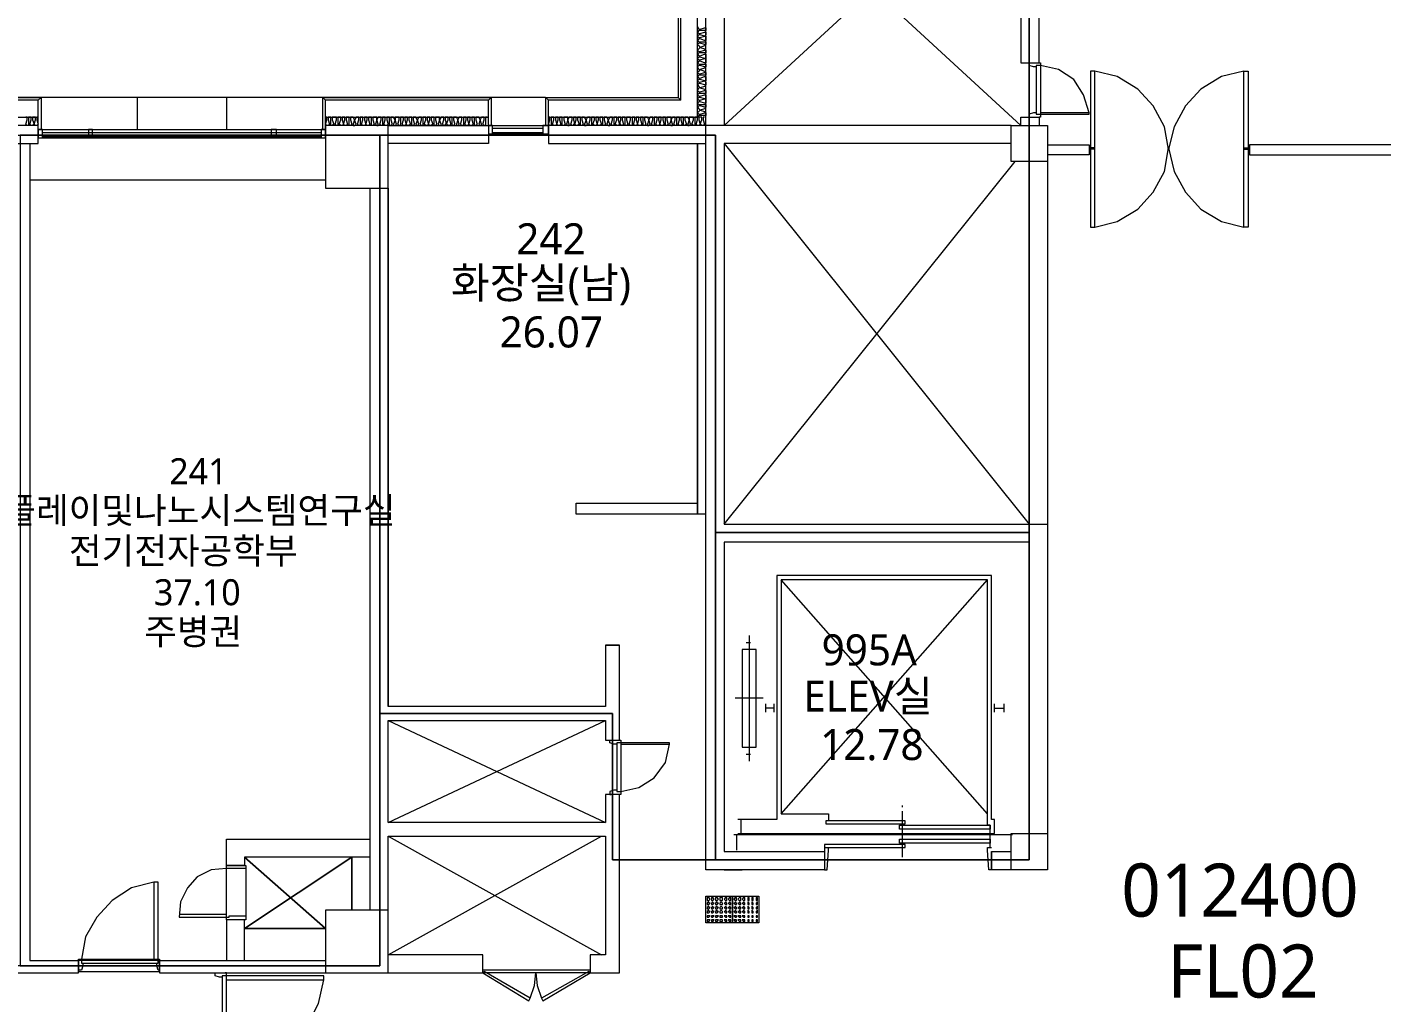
# Model space of a CAD drawing. Header units: millimetres. Extents: x -4020 to 126975, y -1911 to 106713.
# Drawn here: x 60512 to 75622, y 29292 to 40174 of the extents above; entities that cross this region are included whole.
import ezdxf

# ---------------------------------------------------------------- set-up
doc = ezdxf.new("R2010")
doc.units = ezdxf.units.MM
doc.layers.add('PDF_문자', color=7, linetype='Continuous')
doc.layers.add('PDF_형상', color=7, linetype='Continuous')
doc.styles.add('PDF 맑은 고딕', font='malgun.ttf')

msp = doc.modelspace()

# ---------------------------------------------------------------- linework, layer by layer
at = {"layer": 'PDF_형상', "lineweight": 5}
for points in [[(34195, 38969), (64445, 38969), (68191, 38969), (68191, 34539), (71689, 34539), (71689, 42218), (62440, 42218), (62440, 46073), (62440, 49773), (68393, 49773), (68393, 51172)], [(68393, 51172), (68393, 49773), (70212, 49773), (70212, 42218), (71689, 42218), (71689, 34539), (71689, 30886), (68191, 30886), (67041, 30886), (67041, 32518), (64445, 32518), (64445, 29704), (56688, 29704), (52942, 29704), (49196, 29704), (45434, 29704)], [(71798, 42125), (68285, 42125), (68285, 39078), (71596, 42125), (71596, 39777), (71798, 39777), (71798, 42824), (71083, 42824), (71083, 42125)], [(68067, 39171), (68051, 39171), (68051, 39140), (68067, 39093), (68051, 39078), (68036, 39078), (68020, 39093), (68036, 39140), (68036, 39171), (68020, 39171), (68005, 39171), (68005, 39140), (68020, 39093), (68005, 39078), (67989, 39078), (67974, 39093), (67989, 39140), (67989, 39171), (67974, 39171), (67958, 39171), (67958, 39140), (67958, 39093), (67958, 39078), (67943, 39078), (67927, 39093), (67943, 39140), (67943, 39171), (67927, 39171), (67896, 39171), (67896, 39140), (67880, 39171), (67865, 39171), (67849, 39171), (67849, 39140), (67865, 39093), (67849, 39078), (67834, 39078), (67834, 39093), (67834, 39140), (67834, 39171), (67818, 39171), (67803, 39171), (67803, 39140), (67818, 39093), (67803, 39078), (67787, 39078), (67772, 39093), (67787, 39140), (67787, 39171), (67772, 39171), (67756, 39171), (67756, 39140), (67756, 39093), (67756, 39078), (67740, 39078), (67725, 39093), (67740, 39140), (67740, 39171), (67725, 39171), (67709, 39171), (67694, 39140), (67694, 39171), (67663, 39171), (67647, 39171), (67647, 39140), (67663, 39093), (67647, 39078), (67632, 39078), (67632, 39093), (67632, 39140), (67632, 39171), (67616, 39171), (67601, 39171), (67601, 39140), (67616, 39093), (67601, 39078), (67585, 39078), (67569, 39093), (67585, 39140), (67585, 39171), (67569, 39171), (67554, 39171), (67554, 39140), (67569, 39093), (67554, 39078), (67538, 39078), (67523, 39093), (67538, 39140), (67538, 39171), (67523, 39171), (67507, 39171), (67507, 39140), (67507, 39093), (67507, 39078), (67492, 39078), (67476, 39093), (67492, 39140), (67492, 39171), (67476, 39171), (67461, 39171), (67445, 39140), (67430, 39171), (67414, 39171), (67399, 39171), (67399, 39140), (67414, 39093), (67399, 39078), (67383, 39078), (67383, 39093), (67383, 39140), (67383, 39171), (67367, 39171), (67352, 39171), (67352, 39140), (67367, 39093), (67352, 39078), (67336, 39078), (67321, 39093), (67336, 39140), (67336, 39171), (67321, 39171), (67305, 39171), (67305, 39140), (67321, 39093), (67305, 39078), (67290, 39078), (67274, 39093), (67290, 39140), (67290, 39171), (67274, 39171), (67259, 39171), (67259, 39140), (67259, 39093), (67259, 39078), (67243, 39078), (67228, 39093), (67243, 39140), (67243, 39171), (67228, 39171), (67196, 39171), (67196, 39140), (67212, 39093), (67196, 39078), (67181, 39078), (67181, 39093), (67181, 39140), (67181, 39171), (67165, 39171), (67150, 39171), (67150, 39140), (67165, 39093), (67150, 39078), (67134, 39078), (67134, 39093), (67119, 39093), (67134, 39140), (67134, 39171), (67119, 39171), (67103, 39171), (67103, 39140), (67119, 39093), (67103, 39078), (67088, 39078), (67072, 39093), (67088, 39140), (67088, 39171), (67072, 39171), (67057, 39171), (67057, 39140), (67057, 39093), (67057, 39078), (67041, 39078), (67025, 39093), (67041, 39140), (67041, 39171), (67025, 39171), (67010, 39171), (66994, 39140), (66979, 39171), (66963, 39171), (66948, 39171), (66948, 39140), (66963, 39093), (66948, 39078), (66932, 39078), (66932, 39093), (66932, 39140), (66932, 39171), (66917, 39171), (66901, 39171), (66901, 39140), (66917, 39093), (66901, 39078), (66886, 39078), (66870, 39093), (66886, 39140), (66886, 39171), (66870, 39171), (66854, 39171), (66854, 39140), (66870, 39093), (66854, 39078), (66839, 39078), (66823, 39093), (66839, 39140), (66839, 39171), (66823, 39171), (66808, 39171), (66808, 39140), (66808, 39093), (66808, 39078), (66792, 39078), (66777, 39093), (66792, 39140), (66792, 39171), (66777, 39171), (66761, 39171), (66746, 39140), (66730, 39171), (66715, 39171), (66699, 39171), (66699, 39140), (66715, 39093), (66699, 39078), (66683, 39078), (66683, 39093), (66683, 39140), (66683, 39171), (66668, 39171), (66652, 39171), (66652, 39140), (66668, 39093), (66652, 39078), (66637, 39078), (66621, 39093), (66637, 39140), (66637, 39171), (66621, 39171), (66606, 39171), (66606, 39140), (66621, 39093), (66606, 39093), (66606, 39078), (66590, 39078), (66575, 39093), (66590, 39140), (66590, 39171), (66575, 39171), (66559, 39171), (66544, 39140), (66544, 39171), (66512, 39171), (66497, 39171), (66497, 39140), (66512, 39093), (66497, 39078), (66481, 39078), (66481, 39093), (66481, 39140), (66481, 39171), (66466, 39171), (66450, 39171), (66450, 39140), (66466, 39093), (66450, 39078), (66435, 39078), (66419, 39093), (66435, 39140), (66435, 39171), (66419, 39171), (66404, 39171), (66404, 39140), (66419, 39093), (66404, 39078), (66388, 39078), (66373, 39093), (66388, 39140), (66388, 39171), (66373, 39171), (66357, 39171), (66357, 39140), (66357, 39093), (66357, 39078), (66341, 39078), (66326, 39093), (66341, 39140), (66341, 39171), (66326, 39171), (67989, 39171), (67989, 42031)], [(71891, 38674), (71891, 30777), (71269, 30777), (71269, 30979), (71487, 30979), (71487, 31181), (71689, 31181), (71689, 34430), (68285, 34430), (68285, 30979), (69404, 30979), (69404, 30777), (68082, 30777), (68082, 42125)], [(68285, 42125), (71596, 39078), (71596, 39171), (71798, 39171), (71798, 39078)], [(67989, 40182), (68005, 40150), (68020, 40150), (68067, 40166), (68082, 40166), (68082, 40150), (68082, 40135), (68067, 40135), (68020, 40135), (68005, 40135), (67989, 40119), (68005, 40104), (68020, 40104), (68067, 40119), (68082, 40119), (68082, 40104), (68082, 40088), (68067, 40073), (68020, 40088), (68005, 40088), (67989, 40073), (68005, 40057), (68020, 40057), (68067, 40073), (68082, 40073), (68082, 40057), (68082, 40042), (68082, 40026), (68067, 40026), (68020, 40042), (68005, 40042), (67989, 40026), (68005, 40011), (68020, 40011), (68067, 40011), (68082, 40011), (68082, 39995), (68082, 39979), (68067, 39979), (68020, 39995), (68005, 39995), (67989, 39979), (68005, 39964), (68020, 39948), (68005, 39933), (67989, 39917), (68005, 39902), (68020, 39902), (68067, 39917), (68082, 39917), (68082, 39902), (68082, 39886), (68067, 39886), (68020, 39886), (68005, 39886), (67989, 39871), (68005, 39855), (68020, 39855), (68067, 39871), (68082, 39871), (68082, 39855), (68082, 39840), (68082, 39824), (68067, 39824), (68020, 39840), (68005, 39840), (67989, 39824), (68005, 39808), (68020, 39808), (68067, 39824), (68082, 39824), (68082, 39808), (68082, 39793), (68082, 39777), (68067, 39777), (68020, 39793), (68005, 39793), (67989, 39777), (68005, 39762), (68020, 39762), (68067, 39762), (68082, 39762), (68082, 39746), (68082, 39731), (68067, 39731), (68020, 39746), (68005, 39746), (67989, 39731), (68005, 39700), (68020, 39700), (68005, 39684), (67989, 39669), (68005, 39653), (68020, 39653), (68067, 39669), (68082, 39669), (68082, 39653), (68082, 39637), (68067, 39637), (68020, 39637), (68005, 39637), (67989, 39622), (68005, 39606), (68020, 39606), (68067, 39622), (68082, 39622), (68082, 39606), (68082, 39591), (68082, 39575), (68067, 39575), (68020, 39591), (68005, 39591), (67989, 39575), (68005, 39560), (68020, 39560), (68067, 39575), (68082, 39560), (68082, 39544), (68082, 39529), (68067, 39529), (68020, 39544), (68005, 39544), (67989, 39529), (68005, 39513), (68020, 39498), (68005, 39498), (67989, 39466), (68005, 39451), (68020, 39451), (68067, 39466), (68082, 39466), (68082, 39451), (68082, 39435), (68067, 39435), (68020, 39435), (68005, 39435), (67989, 39420), (68005, 39404), (68020, 39404), (68067, 39420), (68082, 39420), (68082, 39404), (68082, 39389), (68082, 39373), (68067, 39373), (68020, 39389), (68005, 39389), (67989, 39373), (68005, 39358), (68020, 39358), (68067, 39373), (68082, 39373), (68082, 39358), (68082, 39342), (68082, 39327), (68067, 39327), (68020, 39342), (68005, 39342), (67989, 39327), (68005, 39311), (68020, 39311), (68067, 39311), (68082, 39311), (68082, 39295), (68082, 39280), (68067, 39280), (68020, 39295), (68005, 39295), (67989, 39280), (68005, 39264), (68020, 39249), (68005, 39233), (67989, 39218), (68005, 39202), (68020, 39202), (68067, 39218), (68082, 39218), (68082, 39202), (68082, 39187), (68067, 39187), (68020, 39187), (68005, 39187), (67989, 39171)], [(71767, 39731), (71735, 39731), (71689, 39746), (71689, 39777), (71704, 39777)], [(72357, 39218), (72295, 39420), (72186, 39591), (72015, 39700), (71813, 39746), (71767, 39746), (71767, 39202), (72357, 39202), (72357, 39218), (71813, 39218)], [(71798, 39777), (71813, 39777), (71813, 39171), (71798, 39171)], [(74083, 39684), (73834, 39622), (73601, 39482), (73430, 39295), (73305, 39062), (73243, 38814), (73197, 39062), (73072, 39295), (72901, 39482), (72668, 39622), (72419, 39684)], [(66295, 39389), (20158, 39389)], [(61740, 39389), (61740, 39031)], [(62735, 39389), (62735, 39031)], [(60232, 39171), (60637, 39171), (60621, 39171), (60621, 39140), (60637, 39093), (60621, 39078), (60605, 39078), (60590, 39093), (60605, 39140), (60605, 39171), (60590, 39171), (60574, 39171), (60574, 39140), (60590, 39093), (60574, 39078), (60559, 39078), (60543, 39093), (60559, 39140), (60559, 39171), (60543, 39171), (60528, 39171), (60528, 39140), (60528, 39093), (60528, 39078), (60512, 39078), (60497, 39093), (60512, 39140), (60512, 39171), (60497, 39171)], [(65642, 39171), (65626, 39171), (65626, 39140), (65626, 39093), (65626, 39078), (65611, 39078), (65595, 39093), (65611, 39140), (65611, 39171), (65595, 39171), (65580, 39171), (65564, 39140), (65549, 39171), (65533, 39171), (65518, 39171), (65518, 39140), (65533, 39093), (65518, 39078), (65502, 39078), (65502, 39093), (65502, 39140), (65502, 39171), (65487, 39171), (65471, 39171), (65471, 39140), (65487, 39093), (65471, 39078), (65455, 39078), (65440, 39093), (65455, 39140), (65455, 39171), (65440, 39171), (65424, 39171), (65424, 39140), (65440, 39093), (65424, 39078), (65409, 39078), (65393, 39093), (65409, 39140), (65409, 39171), (65393, 39171), (65378, 39171), (65378, 39140), (65378, 39093), (65378, 39078), (65362, 39078), (65347, 39093), (65362, 39140), (65362, 39171), (65347, 39171), (65331, 39171), (65316, 39140), (65300, 39171), (65284, 39171), (65269, 39171), (65269, 39140), (65284, 39093), (65269, 39078), (65253, 39078), (65253, 39093), (65253, 39140), (65253, 39171), (65238, 39171), (65222, 39171), (65222, 39140), (65238, 39093), (65222, 39078), (65207, 39078), (65191, 39093), (65207, 39140), (65207, 39171), (65191, 39171), (65176, 39171), (65176, 39140), (65191, 39093), (65176, 39093), (65176, 39078), (65160, 39078), (65145, 39093), (65160, 39140), (65160, 39171), (65145, 39171), (65129, 39171), (65113, 39140), (65113, 39171), (65082, 39171), (65067, 39171), (65067, 39140), (65082, 39093), (65067, 39078), (65051, 39078), (65051, 39093), (65051, 39140), (65051, 39171), (65036, 39171), (65020, 39171), (65020, 39140), (65036, 39093), (65020, 39078), (65005, 39078), (64989, 39093), (65005, 39140), (65005, 39171), (64989, 39171), (64974, 39171), (64974, 39140), (64989, 39093), (64974, 39078), (64958, 39078), (64942, 39093), (64958, 39140), (64958, 39171), (64942, 39171), (64927, 39171), (64927, 39140), (64927, 39093), (64927, 39078), (64911, 39078), (64896, 39093), (64911, 39140), (64911, 39171), (64896, 39171), (64880, 39171), (64865, 39140), (64849, 39171), (64834, 39171), (64818, 39171), (64818, 39140), (64834, 39093), (64818, 39078), (64803, 39078), (64803, 39093), (64803, 39140), (64803, 39171), (64787, 39171), (64771, 39171), (64771, 39140), (64787, 39093), (64771, 39078), (64756, 39078), (64740, 39093), (64756, 39140), (64756, 39171), (64740, 39171), (64725, 39171), (64725, 39140), (64740, 39093), (64725, 39078), (64709, 39078), (64694, 39093), (64709, 39140), (64709, 39171), (64694, 39171), (64678, 39171), (64678, 39140), (64678, 39093), (64678, 39078), (64663, 39078), (64647, 39093), (64663, 39140), (64663, 39171), (64647, 39171), (64616, 39171), (64616, 39140), (64600, 39171), (64585, 39171), (64569, 39171), (64569, 39140), (64585, 39093), (64569, 39078), (64554, 39078), (64554, 39093), (64554, 39140), (64554, 39171), (64538, 39171), (64523, 39171), (64523, 39140), (64538, 39093), (64523, 39078), (64507, 39078), (64492, 39093), (64507, 39140), (64507, 39171), (64492, 39171), (64476, 39171), (64476, 39140), (64476, 39093), (64476, 39078), (64461, 39078), (64445, 39093), (64461, 39140), (64461, 39171), (64445, 39171), (64429, 39171), (64414, 39140), (64414, 39171), (64383, 39171), (64367, 39171), (64367, 39140), (64383, 39093), (64367, 39078), (64352, 39078), (64352, 39093), (64352, 39140), (64352, 39171), (64336, 39171), (64321, 39171), (64321, 39140), (64336, 39093), (64321, 39078), (64305, 39078), (64290, 39093), (64305, 39140), (64305, 39171), (64290, 39171), (64274, 39171), (64274, 39140), (64290, 39093), (64274, 39078), (64258, 39078), (64243, 39093), (64258, 39140), (64258, 39171), (64243, 39171), (64227, 39171), (64227, 39140), (64227, 39093), (64227, 39078), (64212, 39078), (64196, 39093), (64212, 39140), (64212, 39171), (64196, 39171), (64181, 39171), (64165, 39140), (64150, 39171), (64134, 39171), (64119, 39171), (64119, 39140), (64134, 39093), (64119, 39078), (64103, 39078), (64103, 39093), (64103, 39140), (64103, 39171), (64087, 39171), (64072, 39171), (64072, 39140), (64087, 39093), (64072, 39078), (64056, 39078), (64041, 39093), (64056, 39140), (64056, 39171), (64041, 39171), (64025, 39171), (64025, 39140), (64041, 39093), (64025, 39078), (64010, 39078), (63994, 39093), (64010, 39140), (64010, 39171), (63994, 39171), (63979, 39171), (63979, 39140), (63979, 39093), (63979, 39078), (63963, 39078), (63948, 39093), (63963, 39140), (63963, 39171), (63948, 39171), (63916, 39171), (63916, 39140), (63932, 39093), (63916, 39078), (63901, 39078), (63901, 39093), (63901, 39140), (63901, 39171), (63885, 39171), (63870, 39171), (63870, 39140), (63885, 39093), (63870, 39078), (63854, 39078), (63839, 39093), (63854, 39140), (63854, 39171), (63839, 39171), (65657, 39171)], [(71767, 39218), (71735, 39218), (71689, 39202), (71689, 39171), (71704, 39171)], [(60637, 39031), (63839, 39031)], [(60683, 39000), (63792, 39000)], [(64538, 39078), (65657, 39078), (65657, 38876), (64538, 38876)], [(65657, 39078), (66326, 39078)], [(65657, 38985), (66326, 38985)], [(65704, 39047), (66264, 39047)], [(65704, 39000), (66264, 39000)], [(71487, 39078), (66326, 39078), (66326, 38876), (68082, 38876)], [(60543, 38876), (60543, 29767), (61087, 29767)], [(60637, 38938), (63839, 38938)], [(60683, 38954), (63792, 38954)], [(68285, 38876), (71689, 34632)], [(71487, 38876), (68285, 38876), (68285, 34632), (71891, 34632)], [(71891, 38860), (72357, 38860), (72357, 38751), (71891, 38751)], [(76585, 38860), (74145, 38860), (74145, 38751), (76585, 38751)], [(72419, 38829), (72373, 38829)], [(72419, 38814), (72373, 38814)], [(72419, 37943), (72668, 38005), (72901, 38145), (73072, 38332), (73197, 38565), (73243, 38829), (73305, 38565), (73430, 38332), (73601, 38145), (73834, 38005), (74083, 37943)], [(74083, 38829), (74129, 38829)], [(74083, 38814), (74129, 38814)], [(68285, 34632), (71533, 38674)], [(71689, 34617), (71689, 38674)], [(60543, 38472), (63839, 38472)], [(64336, 38378), (64336, 30326)], [(64538, 30326), (64538, 31150), (66963, 31150), (66963, 29829), (66792, 29829), (66792, 29627), (67119, 29627), (67119, 31616), (66963, 31616), (66963, 31306), (64538, 31306), (64538, 32440), (66963, 32440), (66963, 32223), (67119, 32223), (67119, 33280), (66963, 33280), (66963, 32596), (64538, 32596), (64538, 38378), (64538, 32596)], [(68082, 34741), (66637, 34741), (66637, 34865), (67989, 34865)], [(68440, 31181), (71300, 31181), (71300, 31337), (71269, 31337), (71269, 34057), (68875, 34057), (68875, 31337), (68440, 31337)], [(71254, 31181), (71254, 31274), (71254, 31228), (70243, 31228), (70243, 31274), (71254, 31274), (71222, 31274), (71222, 34010), (68922, 34010), (68922, 31399), (69450, 31399), (69450, 31321)], [(68922, 31399), (71222, 34010)], [(71222, 31399), (68922, 34010)], [(66963, 33280), (67119, 33280)], [(68533, 33311), (68580, 33311)], [(68564, 33389), (68564, 31989)], [(68720, 32689), (68409, 32689)], [(68751, 32534), (68751, 32627)], [(68844, 32580), (68751, 32580)], [(68844, 32534), (68844, 32627)], [(71300, 32534), (71300, 32627)], [(71300, 32580), (71409, 32580)], [(71409, 32534), (71409, 32627)], [(64538, 31306), (66963, 32440)], [(64538, 32440), (66963, 31306)], [(67088, 32176), (67057, 32176), (67010, 32192), (67010, 32223), (67025, 32223)], [(67134, 32176), (67678, 32176), (67678, 32192), (67088, 32192), (67088, 31648), (67134, 31648), (67336, 31694), (67507, 31803), (67632, 31974), (67678, 32176)], [(67119, 32223), (67134, 32223), (67134, 31616), (67119, 31616)], [(68533, 32067), (68580, 32067)], [(67088, 31663), (67057, 31663), (67010, 31648), (67010, 31616), (67025, 31616)], [(70274, 31477), (70274, 31492)], [(70274, 30917), (70274, 31430)], [(68471, 31337), (68471, 31181)], [(64538, 29627), (65595, 29627), (65595, 29829), (64538, 29829), (66917, 31150)], [(64538, 31150), (66917, 29829)], [(71502, 31166), (68393, 31166)], [(68424, 31166), (68424, 30995)], [(71254, 31026), (71254, 31166)], [(64336, 30917), (62937, 30917), (62937, 30824), (62735, 30824), (62735, 31119), (64336, 31119)], [(69404, 31026), (70305, 31026), (70305, 31057), (69404, 31057), (69404, 30777), (69435, 30777)], [(69404, 30979), (69404, 30777), (69435, 30777), (69450, 30995), (69450, 31026)], [(71269, 30979), (71269, 30777), (71238, 30777), (71222, 30995), (71222, 31026), (71269, 31026)], [(62937, 30824), (62735, 30824)], [(62953, 30793), (62766, 30793), (62735, 30793), (62564, 30777), (62409, 30699), (62300, 30575), (62222, 30419), (62207, 30248), (62766, 30248), (62766, 30264), (62953, 30264)], [(68285, 30777), (68487, 30777), (68285, 30777)], [(61927, 30637), (61678, 30575), (61460, 30435), (61289, 30248), (61165, 30031), (61118, 29782), (61973, 29782), (61973, 30637), (61927, 30637), (61927, 29782)], [(62735, 30280), (62207, 30280)], [(62937, 30217), (62735, 30217)], [(62937, 29767), (62937, 30217), (62735, 30217), (62735, 29767)], [(58927, 29658), (58896, 29658), (58880, 29704), (58880, 29736), (58896, 29736), (58896, 29782), (58927, 29782), (58927, 29627), (61087, 29627), (61087, 29782), (61118, 29782), (61118, 29736), (61134, 29736), (61134, 29704), (61118, 29658), (61087, 29658)], [(61989, 29658), (61973, 29658), (61958, 29704), (61958, 29736), (61973, 29736), (61973, 29782), (61989, 29782), (61989, 29627), (63839, 29627)], [(61989, 29767), (63839, 29767)], [(66792, 29829), (66792, 29627), (65595, 29627)], [(61134, 29736), (61958, 29736)], [(62688, 29580), (62657, 29580), (62611, 29596), (62611, 29627), (62626, 29627)], [(62720, 27404), (62735, 27404), (62735, 29627), (62720, 29627)], [(66792, 29658), (65595, 29658)], [(66124, 29347), (66170, 29487), (66186, 29627), (66202, 29487), (66248, 29347)], [(62735, 29549), (63823, 29549), (63823, 29596), (62688, 29596), (62688, 27419), (63823, 27419), (63823, 27466), (62735, 27466)], [(63823, 27466), (63761, 27730), (63637, 27979), (63466, 28197), (63248, 28352), (62999, 28461), (62735, 28507), (62999, 28554), (63248, 28663), (63466, 28834), (63637, 29036), (63761, 29285), (63823, 29549)]]:
    msp.add_lwpolyline(points, dxfattribs=at)
for points in [[(67772, 39389), (67803, 39358), (67803, 41829), (67772, 41798)], [(68020, 39948), (68067, 39933), (68082, 39933), (68082, 39948), (68082, 39964), (68067, 39964)], [(68020, 39700), (68067, 39684), (68082, 39684), (68082, 39700), (68082, 39715), (68067, 39715)], [(72419, 39684), (72373, 39684), (72373, 37943), (72419, 37943)], [(74129, 39684), (74129, 37943), (74083, 37943), (74083, 39684)], [(68020, 39498), (68067, 39482), (68082, 39482), (68082, 39498), (68082, 39513), (68067, 39513)], [(60248, 39358), (60217, 39389), (60668, 39389), (60637, 39358)], [(60637, 39358), (60668, 39389), (60668, 39031), (60637, 39031)], [(63839, 39358), (63808, 39389), (65689, 39389), (65657, 39358)], [(63839, 39358), (63808, 39389), (63808, 39031), (63839, 39031)], [(65657, 39358), (65689, 39389), (65689, 39078), (65657, 39078)], [(66326, 39358), (66295, 39389), (67772, 39389), (67803, 39358), (66326, 39358), (66295, 39389), (66295, 39078), (66326, 39078)], [(64165, 39140), (64150, 39093), (64150, 39078), (64165, 39078), (64181, 39093)], [(64414, 39140), (64398, 39093), (64414, 39078), (64429, 39078), (64429, 39093)], [(64616, 39140), (64600, 39093), (64600, 39078), (64616, 39078), (64632, 39093)], [(64865, 39140), (64849, 39093), (64865, 39078), (64880, 39093)], [(65113, 39140), (65098, 39093), (65113, 39078), (65129, 39078), (65129, 39093)], [(65316, 39140), (65300, 39093), (65300, 39078), (65316, 39078), (65331, 39093)], [(65564, 39140), (65549, 39093), (65564, 39078), (65580, 39078), (65580, 39093)], [(66544, 39140), (66528, 39093), (66544, 39078), (66559, 39078), (66559, 39093)], [(66746, 39140), (66730, 39093), (66730, 39078), (66746, 39078), (66761, 39093)], [(66994, 39140), (66979, 39093), (66994, 39078), (67010, 39078), (67010, 39093)], [(67445, 39140), (67430, 39093), (67430, 39078), (67445, 39078), (67461, 39093)], [(67694, 39140), (67678, 39093), (67694, 39078), (67709, 39078), (67709, 39093)], [(67896, 39140), (67880, 39093), (67880, 39078), (67896, 39078), (67911, 39093)], [(68020, 39249), (68067, 39233), (68082, 39233), (68082, 39249), (68082, 39264), (68067, 39264)], [(60232, 39078), (60232, 38876), (60637, 38876), (60637, 39078)], [(60637, 38938), (60683, 38938), (60683, 39031), (60637, 39031)], [(61196, 38938), (61243, 38938), (61243, 39031), (61196, 39031)], [(63233, 38938), (63295, 38938), (63295, 39031), (63233, 39031)], [(63792, 38938), (63839, 38938), (63839, 39031), (63792, 39031)], [(64538, 38378), (64538, 39078), (63839, 39078), (63839, 38378)], [(65657, 38985), (65704, 38985), (65704, 39078), (65657, 39078)], [(66264, 38985), (66326, 38985), (66326, 39078), (66264, 39078)], [(71487, 39078), (71891, 39078), (71891, 38674), (71487, 38674)], [(64445, 29720), (64445, 32518), (64445, 38969), (60434, 38969), (60434, 29704), (64445, 29704)], [(64445, 38969), (64445, 32518), (67041, 32518), (67041, 30886), (68191, 30886), (68191, 34539), (68191, 38969)], [(67989, 34741), (67989, 38876)], [(68191, 34539), (68191, 30886), (71689, 30886), (71689, 34539)], [(68642, 32145), (68642, 33233), (68487, 33233), (68487, 32145)], [(70305, 31290), (70305, 31321), (69419, 31321), (69419, 31290)], [(71891, 31181), (71891, 30777), (71487, 30777), (71487, 31181)], [(71254, 31072), (70243, 31072), (70243, 31119), (71254, 31119)], [(62953, 30824), (62953, 30217), (62735, 30217), (62735, 30824)], [(64134, 30917), (62937, 30124), (63839, 30124), (62937, 30917), (63839, 30124), (62937, 30124), (64134, 30917), (64134, 30326)], [(68082, 30482), (68378, 30482), (68378, 30186), (68082, 30186)], [(68129, 30451), (68114, 30466), (68098, 30466), (68098, 30451), (68098, 30435), (68114, 30435)], [(68129, 30404), (68114, 30404), (68114, 30419), (68098, 30404), (68098, 30388), (68114, 30388)], [(68129, 30357), (68114, 30357), (68114, 30373), (68098, 30357), (68098, 30342), (68114, 30342)], [(68176, 30451), (68160, 30466), (68145, 30466), (68145, 30451), (68145, 30435), (68160, 30435)], [(68176, 30404), (68160, 30404), (68160, 30419), (68145, 30404), (68145, 30388), (68160, 30388)], [(68176, 30357), (68160, 30357), (68160, 30373), (68145, 30357), (68145, 30342), (68160, 30342)], [(68222, 30451), (68207, 30466), (68191, 30466), (68191, 30451), (68191, 30435), (68207, 30435)], [(68222, 30404), (68207, 30404), (68207, 30419), (68191, 30404), (68191, 30388), (68207, 30388)], [(68222, 30357), (68207, 30357), (68207, 30373), (68191, 30357), (68191, 30342), (68207, 30342)], [(68269, 30451), (68269, 30466), (68253, 30466), (68238, 30466), (68238, 30451), (68238, 30435), (68253, 30435), (68269, 30435)], [(68269, 30404), (68253, 30419), (68238, 30404), (68238, 30388), (68253, 30388), (68269, 30388)], [(68269, 30357), (68253, 30373), (68238, 30357), (68238, 30342), (68253, 30342), (68269, 30342)], [(68316, 30451), (68316, 30466), (68300, 30466), (68285, 30451), (68300, 30435), (68316, 30435)], [(68316, 30404), (68300, 30419), (68300, 30404), (68285, 30404), (68300, 30388), (68316, 30388)], [(68316, 30357), (68300, 30373), (68300, 30357), (68285, 30357), (68300, 30342), (68316, 30342)], [(68362, 30451), (68362, 30466), (68347, 30466), (68331, 30451), (68347, 30435), (68362, 30435)], [(68362, 30404), (68347, 30419), (68347, 30404), (68331, 30404), (68347, 30388), (68362, 30388)], [(68362, 30357), (68347, 30373), (68347, 30357), (68331, 30357), (68347, 30342), (68362, 30342)], [(68378, 30482), (68673, 30482), (68673, 30186), (68378, 30186)], [(68424, 30451), (68424, 30466), (68409, 30466), (68393, 30451), (68409, 30435), (68424, 30435)], [(68424, 30404), (68409, 30419), (68409, 30404), (68393, 30404), (68409, 30388), (68424, 30388)], [(68424, 30357), (68409, 30373), (68409, 30357), (68393, 30357), (68409, 30342), (68424, 30342)], [(68471, 30451), (68471, 30466), (68456, 30466), (68440, 30451), (68456, 30435), (68471, 30435)], [(68471, 30404), (68456, 30419), (68456, 30404), (68440, 30404), (68456, 30388), (68471, 30388)], [(68471, 30357), (68456, 30373), (68456, 30357), (68440, 30357), (68456, 30342), (68471, 30342)], [(68518, 30451), (68518, 30466), (68502, 30466), (68487, 30451), (68502, 30435), (68518, 30435)], [(68518, 30404), (68502, 30419), (68502, 30404), (68487, 30404), (68502, 30388), (68518, 30388)], [(68518, 30357), (68502, 30373), (68502, 30357), (68487, 30357), (68502, 30342), (68518, 30342)], [(68564, 30451), (68564, 30466), (68549, 30466), (68549, 30451), (68549, 30435), (68564, 30435)], [(68564, 30404), (68549, 30419), (68549, 30404), (68549, 30388), (68564, 30388)], [(68564, 30357), (68549, 30373), (68549, 30357), (68549, 30342), (68564, 30342)], [(68611, 30451), (68611, 30466), (68595, 30466), (68595, 30451), (68595, 30435), (68611, 30435)], [(68611, 30404), (68595, 30419), (68595, 30404), (68595, 30388), (68611, 30388)], [(68611, 30357), (68595, 30373), (68595, 30357), (68595, 30342), (68611, 30342)], [(68658, 30451), (68658, 30466), (68642, 30466), (68642, 30451), (68642, 30435), (68658, 30435)], [(68658, 30404), (68658, 30419), (68642, 30404), (68642, 30388), (68658, 30388)], [(68658, 30357), (68658, 30373), (68642, 30357), (68642, 30342), (68658, 30342)], [(64538, 29627), (64538, 30326), (63839, 30326), (63839, 29627)], [(68129, 30311), (68114, 30311), (68114, 30326), (68098, 30311), (68098, 30295), (68114, 30295)], [(68129, 30264), (68114, 30264), (68098, 30264), (68098, 30248), (68114, 30248)], [(68176, 30311), (68160, 30311), (68160, 30326), (68145, 30311), (68145, 30295), (68160, 30295)], [(68176, 30264), (68160, 30264), (68145, 30264), (68145, 30248), (68160, 30248)], [(68222, 30311), (68207, 30311), (68207, 30326), (68191, 30311), (68191, 30295), (68207, 30295)], [(68222, 30264), (68207, 30264), (68191, 30264), (68191, 30248), (68207, 30248)], [(68269, 30311), (68253, 30326), (68238, 30311), (68238, 30295), (68253, 30295), (68269, 30295)], [(68269, 30264), (68253, 30264), (68238, 30264), (68238, 30248), (68253, 30248), (68269, 30248)], [(68316, 30311), (68300, 30326), (68300, 30311), (68285, 30311), (68300, 30295), (68316, 30295)], [(68316, 30264), (68300, 30264), (68285, 30264), (68300, 30248), (68316, 30248)], [(68362, 30311), (68347, 30326), (68347, 30311), (68331, 30311), (68347, 30295), (68362, 30295)], [(68362, 30264), (68347, 30264), (68331, 30264), (68347, 30248), (68362, 30248)], [(68424, 30311), (68409, 30326), (68409, 30311), (68393, 30311), (68409, 30295), (68424, 30295)], [(68424, 30264), (68409, 30264), (68393, 30264), (68409, 30248), (68424, 30248)], [(68471, 30311), (68456, 30326), (68456, 30311), (68440, 30311), (68456, 30295), (68471, 30295)], [(68471, 30264), (68456, 30264), (68440, 30264), (68456, 30248), (68471, 30248)], [(68518, 30311), (68502, 30326), (68502, 30311), (68487, 30311), (68502, 30295), (68518, 30295)], [(68518, 30264), (68502, 30264), (68487, 30264), (68502, 30248), (68518, 30248)], [(68564, 30311), (68549, 30326), (68549, 30311), (68549, 30295), (68564, 30295)], [(68564, 30264), (68549, 30264), (68549, 30248), (68564, 30248)], [(68611, 30311), (68595, 30326), (68595, 30311), (68595, 30295), (68611, 30295)], [(68611, 30264), (68595, 30264), (68595, 30248), (68611, 30248)], [(68658, 30311), (68658, 30326), (68642, 30311), (68642, 30295), (68658, 30295)], [(68658, 30264), (68642, 30264), (68642, 30248), (68658, 30248)], [(68129, 30217), (68114, 30217), (68098, 30217), (68098, 30202), (68114, 30202)], [(68176, 30217), (68160, 30217), (68145, 30217), (68145, 30202), (68160, 30202)], [(68222, 30217), (68207, 30217), (68191, 30217), (68191, 30202), (68207, 30202)], [(68269, 30217), (68253, 30217), (68238, 30217), (68238, 30202), (68253, 30202), (68269, 30202)], [(68316, 30217), (68300, 30217), (68285, 30217), (68300, 30202), (68316, 30202)], [(68362, 30217), (68347, 30217), (68331, 30217), (68347, 30202), (68362, 30202)], [(68424, 30217), (68409, 30217), (68393, 30217), (68409, 30202), (68424, 30202)], [(68471, 30217), (68456, 30217), (68440, 30217), (68456, 30202), (68471, 30202)], [(68518, 30217), (68502, 30217), (68487, 30217), (68502, 30202), (68518, 30202)], [(68564, 30217), (68549, 30217), (68549, 30202), (68564, 30202)], [(68611, 30217), (68595, 30217), (68595, 30202), (68611, 30202)], [(68658, 30217), (68642, 30217), (68642, 30202), (68658, 30202)], [(61989, 29767), (61087, 29767), (61087, 29642), (61989, 29642)], [(66124, 29347), (65611, 29642), (65595, 29627), (66108, 29316)], [(66792, 29627), (66777, 29642), (66248, 29347), (66264, 29316)]]:
    msp.add_lwpolyline(points, close=True, dxfattribs=at)

# ---------------------------------------------------------------- texts
at = {"layer": 'PDF_문자', "attachment_point": 4, "style": 'PDF 맑은 고딕'}
for s, insert, char_height in [('242', (65968, 37813), 346.4), ('화장실(남)', (65238, 37284), 346.4), ('26.07', (65782, 36771), 346.4), ('241', (62098, 35221), 290.5), ('디스플레이및나노시스템연구실', (59518, 34770), 290.49), ('전기전자공학부', (60979, 34319), 290.5), ('37.10', (61927, 33869), 290.5), ('주병권', (61818, 33418), 290.5), ('995A', (69373, 33227), 346.4), ('ELEV실', (69170, 32698), 346.4), ('12.78', (69357, 32170), 346.4), ('012400', (72715, 30546), 592.2), ('FL02', (73228, 29644), 592.2)]:
    msp.add_mtext(s, dxfattribs=dict(at, insert=insert, char_height=char_height))

doc.saveas('drawing.dxf')
